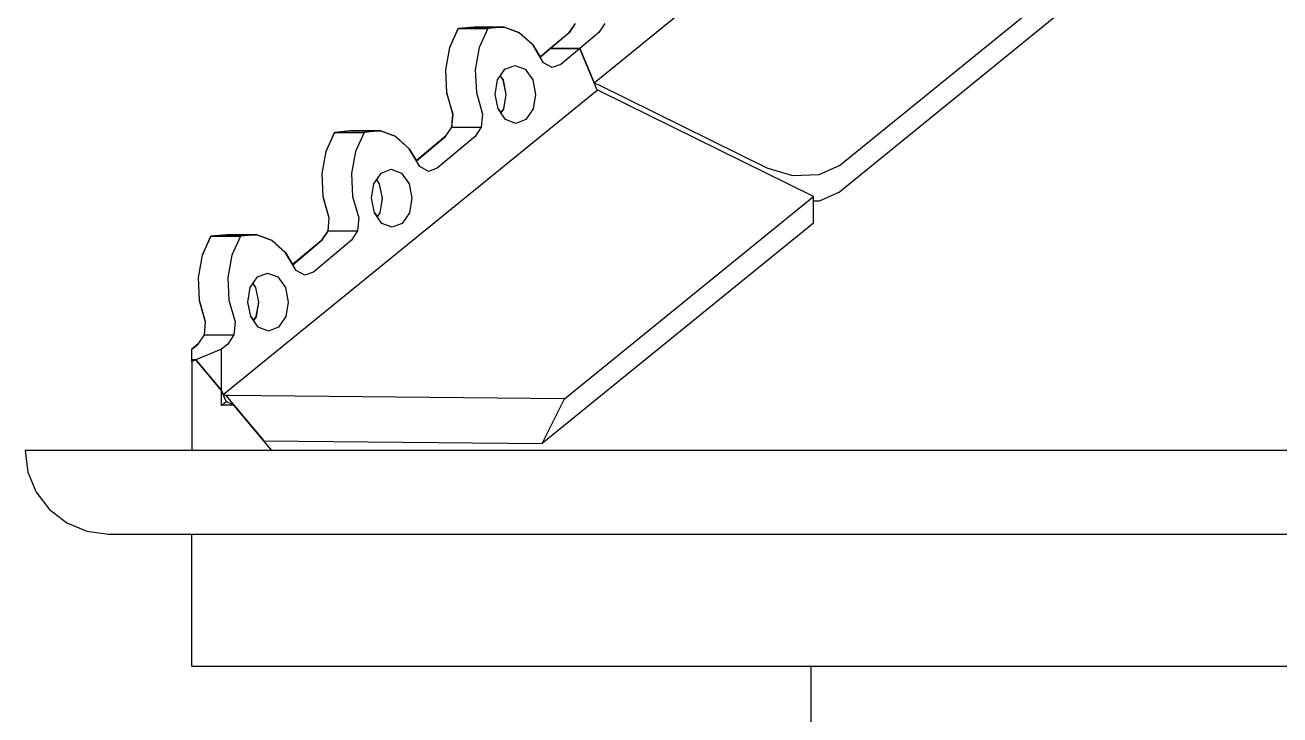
# Model space of a CAD drawing. Header units: millimetres. Extents: x -11840 to 12480, y -4119 to 5972.
# Drawn here: x -4845 to -3942, y 3261 to 3757 of the extents above; entities that cross this region are included whole.
import ezdxf

# ---------------------------------------------------------------- set-up
doc = ezdxf.new("R2010")
doc.units = ezdxf.units.MM

msp = doc.modelspace()

# ---------------------------------------------------------------- linework, layer by layer
at = {"color": 253, "true_color": 0x999999}
for p, q in [((-4435.46, 3715.06), (-4166.46, 3933.8)), ((-4435.46, 3715.06), (-4166.46, 3933.8)), ((-4259.07, 3655.65), (-4011, 3857.37)), ((-4259.07, 3655.65), (-4011, 3857.37)), ((-4010.99, 3838.22), (-4259.07, 3636.5)), ((-4010.99, 3838.22), (-4259.07, 3636.5)), ((-4533.3, 3754.1), (-4539.49, 3740.4)), ((-4533.3, 3754.1), (-4539.49, 3740.4)), ((-4539.36, 3740.39), (-4533.17, 3754.08)), ((-4539.36, 3740.39), (-4533.17, 3754.08)), ((-4521.83, 3755.22), (-4533.3, 3754.1)), ((-4521.83, 3755.22), (-4533.3, 3754.1)), ((-4533.17, 3754.08), (-4521.71, 3755.2)), ((-4533.17, 3754.08), (-4521.71, 3755.2)), ((-4533.17, 3754.08), (-4511.96, 3754.08)), ((-4533.17, 3754.08), (-4511.96, 3754.08)), ((-4500.51, 3755.4), (-4521.83, 3755.22)), ((-4500.51, 3755.4), (-4521.83, 3755.22)), ((-4521.78, 3755.2), (-4521.83, 3755.22)), ((-4521.78, 3755.2), (-4521.83, 3755.22)), ((-4521.71, 3755.2), (-4500.49, 3755.2)), ((-4521.71, 3755.2), (-4500.49, 3755.2)), ((-4511.96, 3754.08), (-4518.15, 3740.39)), ((-4511.96, 3754.08), (-4518.15, 3740.39)), ((-4500.49, 3755.2), (-4511.96, 3754.08)), ((-4500.49, 3755.2), (-4511.96, 3754.08)), ((-4500.51, 3755.4), (-4489.31, 3751.3)), ((-4500.51, 3755.4), (-4489.31, 3751.3)), ((-4489.28, 3751.13), (-4500.49, 3755.2)), ((-4489.28, 3751.13), (-4500.49, 3755.2)), ((-4449.13, 3757.78), (-4453.56, 3751.15)), ((-4449.13, 3757.78), (-4453.56, 3751.15)), ((-4453.41, 3751.24), (-4448.98, 3757.86)), ((-4453.41, 3751.24), (-4448.98, 3757.86)), ((-4427.76, 3757.86), (-4432.2, 3751.24)), ((-4427.76, 3757.86), (-4432.2, 3751.24)), ((-4489.31, 3751.3), (-4479.48, 3742.4)), ((-4489.31, 3751.3), (-4479.48, 3742.4)), ((-4479.44, 3742.26), (-4489.28, 3751.13)), ((-4479.44, 3742.26), (-4489.28, 3751.13)), ((-4453.56, 3751.15), (-4467.2, 3739.7)), ((-4453.56, 3751.15), (-4467.2, 3739.7)), ((-4467.05, 3739.79), (-4453.41, 3751.24)), ((-4467.05, 3739.79), (-4453.41, 3751.24)), ((-4432.2, 3751.24), (-4445.83, 3739.79)), ((-4432.2, 3751.24), (-4445.83, 3739.79)), ((-4539.49, 3740.4), (-4542.34, 3724.5)), ((-4539.49, 3740.4), (-4542.34, 3724.5)), ((-4542.21, 3724.52), (-4539.36, 3740.39)), ((-4542.21, 3724.52), (-4539.36, 3740.39)), ((-4518.15, 3740.39), (-4521, 3724.52)), ((-4518.15, 3740.39), (-4521, 3724.52)), ((-4479.48, 3742.4), (-4474.39, 3733.67)), ((-4479.48, 3742.4), (-4474.39, 3733.67)), ((-4471.98, 3729.48), (-4479.44, 3742.26)), ((-4471.98, 3729.48), (-4479.44, 3742.26)), ((-4467.2, 3739.7), (-4474.41, 3733.65)), ((-4467.2, 3739.7), (-4474.41, 3733.65)), ((-4474.4, 3733.63), (-4467.05, 3739.79)), ((-4474.4, 3733.63), (-4467.05, 3739.79)), ((-4467.2, 3739.7), (-4467.19, 3739.67)), ((-4467.2, 3739.7), (-4467.19, 3739.67)), ((-4467.19, 3739.67), (-4467.2, 3739.7)), ((-4467.19, 3739.67), (-4467.2, 3739.7)), ((-4445.83, 3739.79), (-4467.05, 3739.79)), ((-4445.83, 3739.79), (-4467.05, 3739.79)), ((-4467.05, 3739.79), (-4445.83, 3739.79)), ((-4467.05, 3739.79), (-4445.83, 3739.79)), ((-4445.83, 3739.79), (-4459.47, 3728.35)), ((-4445.83, 3739.79), (-4459.47, 3728.35)), ((-4445.83, 3739.79), (-4435.46, 3715.06)), ((-4445.83, 3739.79), (-4435.46, 3715.06)), ((-4433.29, 3709.9), (-4445.83, 3739.79)), ((-4433.29, 3709.9), (-4445.83, 3739.79)), ((-4499.69, 3724.84), (-4492.45, 3727.64)), ((-4499.69, 3724.84), (-4492.45, 3727.64)), ((-4492.45, 3727.64), (-4485.12, 3724.85)), ((-4492.45, 3727.64), (-4485.12, 3724.85)), ((-4465.71, 3726.02), (-4471.98, 3729.48)), ((-4465.71, 3726.02), (-4471.98, 3729.48)), ((-4459.47, 3728.35), (-4465.71, 3726.02)), ((-4459.47, 3728.35), (-4465.71, 3726.02)), ((-4542.34, 3724.5), (-4541.56, 3708.02)), ((-4542.34, 3724.5), (-4541.56, 3708.02)), ((-4541.42, 3708.06), (-4542.21, 3724.52)), ((-4541.42, 3708.06), (-4542.21, 3724.52)), ((-4521, 3724.52), (-4520.2, 3708.06)), ((-4521, 3724.52), (-4520.2, 3708.06)), ((-4504.9, 3717.19), (-4499.69, 3724.84)), ((-4504.9, 3717.19), (-4499.69, 3724.84)), ((-4503.02, 3719.95), (-4501.02, 3717.14)), ((-4503.02, 3719.95), (-4501.02, 3717.14)), ((-4500.87, 3717.22), (-4502.92, 3720.09)), ((-4500.87, 3717.22), (-4502.92, 3720.09)), ((-4485.12, 3724.85), (-4479.66, 3717.22)), ((-4485.12, 3724.85), (-4479.66, 3717.22)), ((-4702.29, 3491.16), (-4433.29, 3709.9)), ((-4702.29, 3491.16), (-4433.29, 3709.9)), ((-4506.68, 3706.76), (-4504.9, 3717.19)), ((-4506.68, 3706.76), (-4504.9, 3717.19)), ((-4501.02, 3717.14), (-4498.91, 3706.69)), ((-4501.02, 3717.14), (-4498.91, 3706.69)), ((-4498.75, 3706.79), (-4500.87, 3717.22)), ((-4498.75, 3706.79), (-4500.87, 3717.22)), ((-4479.66, 3717.22), (-4477.54, 3706.79)), ((-4479.66, 3717.22), (-4477.54, 3706.79)), ((-4435.46, 3715.06), (-4434.09, 3714.47)), ((-4435.46, 3715.06), (-4434.09, 3714.47)), ((-4434.09, 3714.47), (-4432.69, 3713.81)), ((-4434.09, 3714.47), (-4432.69, 3713.81)), ((-4431.92, 3709.31), (-4433.29, 3709.9)), ((-4431.92, 3709.31), (-4433.29, 3709.9)), ((-4432.69, 3713.81), (-4311.19, 3653.99)), ((-4432.69, 3713.81), (-4311.19, 3653.99)), ((-4430.52, 3708.65), (-4431.92, 3709.31)), ((-4430.52, 3708.65), (-4431.92, 3709.31)), ((-4541.56, 3708.02), (-4537.22, 3692.59)), ((-4541.56, 3708.02), (-4537.22, 3692.59)), ((-4537.07, 3692.67), (-4541.42, 3708.06)), ((-4537.07, 3692.67), (-4541.42, 3708.06)), ((-4520.2, 3708.06), (-4515.85, 3692.67)), ((-4520.2, 3708.06), (-4515.85, 3692.67)), ((-4504.56, 3696.33), (-4506.68, 3706.76)), ((-4504.56, 3696.33), (-4506.68, 3706.76)), ((-4498.91, 3706.69), (-4500.7, 3696.24)), ((-4498.91, 3706.69), (-4500.7, 3696.24)), ((-4500.54, 3696.36), (-4498.75, 3706.79)), ((-4500.54, 3696.36), (-4498.75, 3706.79)), ((-4477.54, 3706.79), (-4479.32, 3696.36)), ((-4477.54, 3706.79), (-4479.32, 3696.36)), ((-4277.83, 3633.48), (-4430.52, 3708.65)), ((-4277.83, 3633.48), (-4430.52, 3708.65)), ((-4537.22, 3692.59), (-4538.07, 3683.14)), ((-4537.22, 3692.59), (-4538.07, 3683.14)), ((-4537.92, 3683.23), (-4537.07, 3692.67)), ((-4537.92, 3683.23), (-4537.07, 3692.67)), ((-4515.85, 3692.67), (-4516.71, 3683.23)), ((-4515.85, 3692.67), (-4516.71, 3683.23)), ((-4504.57, 3696.38), (-4502.54, 3693.53)), ((-4504.57, 3696.38), (-4502.54, 3693.53)), ((-4499.11, 3688.7), (-4504.56, 3696.33)), ((-4499.11, 3688.7), (-4504.56, 3696.33)), ((-4500.7, 3696.24), (-4502.55, 3693.52)), ((-4500.7, 3696.24), (-4502.55, 3693.52)), ((-4502.51, 3693.46), (-4500.54, 3696.36)), ((-4502.51, 3693.46), (-4500.54, 3696.36)), ((-4479.32, 3696.36), (-4484.53, 3688.71)), ((-4479.32, 3696.36), (-4484.53, 3688.71)), ((-4538.07, 3683.14), (-4542.51, 3676.51)), ((-4538.07, 3683.14), (-4542.51, 3676.51)), ((-4542.35, 3676.6), (-4537.92, 3683.23)), ((-4542.35, 3676.6), (-4537.92, 3683.23)), ((-4537.92, 3683.23), (-4516.71, 3683.23)), ((-4537.92, 3683.23), (-4516.71, 3683.23)), ((-4516.71, 3683.23), (-4521.14, 3676.6)), ((-4516.71, 3683.23), (-4521.14, 3676.6)), ((-4491.77, 3685.91), (-4499.11, 3688.7)), ((-4491.77, 3685.91), (-4499.11, 3688.7)), ((-4484.53, 3688.71), (-4491.77, 3685.91)), ((-4484.53, 3688.71), (-4491.77, 3685.91)), ((-4622.24, 3679.46), (-4628.44, 3665.76)), ((-4622.24, 3679.46), (-4628.44, 3665.76)), ((-4628.31, 3665.75), (-4622.11, 3679.44)), ((-4628.31, 3665.75), (-4622.11, 3679.44)), ((-4610.78, 3680.58), (-4622.24, 3679.46)), ((-4610.78, 3680.58), (-4622.24, 3679.46)), ((-4622.11, 3679.44), (-4610.65, 3680.57)), ((-4622.11, 3679.44), (-4610.65, 3680.57)), ((-4622.11, 3679.44), (-4600.9, 3679.44)), ((-4622.11, 3679.44), (-4600.9, 3679.44)), ((-4589.46, 3680.76), (-4610.78, 3680.58)), ((-4589.46, 3680.76), (-4610.78, 3680.58)), ((-4610.74, 3680.56), (-4610.78, 3680.58)), ((-4610.74, 3680.56), (-4610.78, 3680.58)), ((-4610.65, 3680.57), (-4589.44, 3680.57)), ((-4610.65, 3680.57), (-4589.44, 3680.57)), ((-4600.9, 3679.44), (-4607.09, 3665.75)), ((-4600.9, 3679.44), (-4607.09, 3665.75)), ((-4589.44, 3680.57), (-4600.9, 3679.44)), ((-4589.44, 3680.57), (-4600.9, 3679.44)), ((-4589.46, 3680.76), (-4578.25, 3676.66)), ((-4589.46, 3680.76), (-4578.25, 3676.66)), ((-4578.22, 3676.5), (-4589.44, 3680.57)), ((-4578.22, 3676.5), (-4589.44, 3680.57)), ((-4578.25, 3676.66), (-4568.42, 3667.76)), ((-4578.25, 3676.66), (-4568.42, 3667.76)), ((-4568.39, 3667.62), (-4578.22, 3676.5)), ((-4568.39, 3667.62), (-4578.22, 3676.5)), ((-4542.51, 3676.51), (-4563.36, 3659.02)), ((-4542.51, 3676.51), (-4563.36, 3659.02)), ((-4563.34, 3658.99), (-4542.35, 3676.6)), ((-4563.34, 3658.99), (-4542.35, 3676.6)), ((-4521.14, 3676.6), (-4548.42, 3653.71)), ((-4521.14, 3676.6), (-4548.42, 3653.71)), ((-4628.44, 3665.76), (-4631.29, 3649.87)), ((-4628.44, 3665.76), (-4631.29, 3649.87)), ((-4631.15, 3649.88), (-4628.31, 3665.75)), ((-4631.15, 3649.88), (-4628.31, 3665.75)), ((-4607.09, 3665.75), (-4609.94, 3649.88)), ((-4607.09, 3665.75), (-4609.94, 3649.88)), ((-4568.42, 3667.76), (-4563.34, 3659.03)), ((-4568.42, 3667.76), (-4563.34, 3659.03)), ((-4560.92, 3654.85), (-4568.39, 3667.62)), ((-4560.92, 3654.85), (-4568.39, 3667.62)), ((-4554.66, 3651.39), (-4560.92, 3654.85)), ((-4554.66, 3651.39), (-4560.92, 3654.85)), ((-4273.71, 3649.2), (-4259.07, 3655.65)), ((-4273.71, 3649.2), (-4259.07, 3655.65)), ((-4631.29, 3649.87), (-4630.51, 3633.38)), ((-4631.29, 3649.87), (-4630.51, 3633.38)), ((-4630.36, 3633.42), (-4631.15, 3649.88)), ((-4630.36, 3633.42), (-4631.15, 3649.88)), ((-4609.94, 3649.88), (-4609.15, 3633.42)), ((-4609.94, 3649.88), (-4609.15, 3633.42)), ((-4593.84, 3642.56), (-4588.63, 3650.2)), ((-4593.84, 3642.56), (-4588.63, 3650.2)), ((-4588.63, 3650.2), (-4581.39, 3653.01)), ((-4588.63, 3650.2), (-4581.39, 3653.01)), ((-4581.39, 3653.01), (-4574.06, 3650.22)), ((-4581.39, 3653.01), (-4574.06, 3650.22)), ((-4574.06, 3650.22), (-4568.6, 3642.59)), ((-4574.06, 3650.22), (-4568.6, 3642.59)), ((-4548.42, 3653.71), (-4554.66, 3651.39)), ((-4548.42, 3653.71), (-4554.66, 3651.39)), ((-4311.19, 3653.99), (-4292.79, 3648.59)), ((-4311.19, 3653.99), (-4292.79, 3648.59)), ((-4292.79, 3648.59), (-4273.71, 3649.2)), ((-4292.79, 3648.59), (-4273.71, 3649.2)), ((-4595.63, 3632.12), (-4593.84, 3642.56)), ((-4595.63, 3632.12), (-4593.84, 3642.56)), ((-4591.97, 3645.31), (-4589.97, 3642.51)), ((-4591.97, 3645.31), (-4589.97, 3642.51)), ((-4589.82, 3642.59), (-4591.87, 3645.46)), ((-4589.82, 3642.59), (-4591.87, 3645.46)), ((-4589.97, 3642.51), (-4587.86, 3632.06)), ((-4589.97, 3642.51), (-4587.86, 3632.06)), ((-4587.7, 3632.16), (-4589.82, 3642.59)), ((-4587.7, 3632.16), (-4589.82, 3642.59)), ((-4568.6, 3642.59), (-4566.48, 3632.16)), ((-4568.6, 3642.59), (-4566.48, 3632.16)), ((-4630.51, 3633.38), (-4626.17, 3617.96)), ((-4630.51, 3633.38), (-4626.17, 3617.96)), ((-4626.01, 3618.03), (-4630.36, 3633.42)), ((-4626.01, 3618.03), (-4630.36, 3633.42)), ((-4609.15, 3633.42), (-4604.8, 3618.03)), ((-4609.15, 3633.42), (-4604.8, 3618.03)), ((-4593.51, 3621.69), (-4595.63, 3632.12)), ((-4593.51, 3621.69), (-4595.63, 3632.12)), ((-4587.86, 3632.06), (-4589.64, 3621.61)), ((-4587.86, 3632.06), (-4589.64, 3621.61)), ((-4589.48, 3621.73), (-4587.7, 3632.16)), ((-4589.48, 3621.73), (-4587.7, 3632.16)), ((-4566.48, 3632.16), (-4568.27, 3621.73)), ((-4566.48, 3632.16), (-4568.27, 3621.73)), ((-4456.7, 3488.02), (-4277.83, 3633.48)), ((-4456.7, 3488.02), (-4277.83, 3633.48)), ((-4277.83, 3614.32), (-4277.83, 3633.48)), ((-4277.83, 3614.32), (-4277.83, 3633.48)), ((-4273.71, 3630.05), (-4277.83, 3629.92)), ((-4273.71, 3630.05), (-4277.83, 3629.92)), ((-4259.07, 3636.5), (-4273.71, 3630.05)), ((-4259.07, 3636.5), (-4273.71, 3630.05)), ((-4593.51, 3621.73), (-4591.49, 3618.89)), ((-4593.51, 3621.73), (-4591.49, 3618.89)), ((-4588.05, 3614.06), (-4593.51, 3621.69)), ((-4588.05, 3614.06), (-4593.51, 3621.69)), ((-4589.64, 3621.61), (-4591.5, 3618.88)), ((-4589.64, 3621.61), (-4591.5, 3618.88)), ((-4591.46, 3618.83), (-4589.48, 3621.73)), ((-4591.46, 3618.83), (-4589.48, 3621.73)), ((-4568.27, 3621.73), (-4573.48, 3614.08)), ((-4568.27, 3621.73), (-4573.48, 3614.08)), ((-4626.17, 3617.96), (-4627.02, 3608.51)), ((-4626.17, 3617.96), (-4627.02, 3608.51)), ((-4626.86, 3608.6), (-4626.01, 3618.03)), ((-4626.86, 3608.6), (-4626.01, 3618.03)), ((-4604.8, 3618.03), (-4605.65, 3608.6)), ((-4604.8, 3618.03), (-4605.65, 3608.6)), ((-4580.72, 3611.28), (-4588.05, 3614.06)), ((-4580.72, 3611.28), (-4588.05, 3614.06)), ((-4573.48, 3614.08), (-4580.72, 3611.28)), ((-4573.48, 3614.08), (-4580.72, 3611.28)), ((-4277.83, 3614.32), (-4472.77, 3455.81)), ((-4277.83, 3614.32), (-4472.77, 3455.81)), ((-4711.19, 3604.83), (-4717.39, 3591.12)), ((-4711.19, 3604.83), (-4717.39, 3591.12)), ((-4717.25, 3591.12), (-4711.06, 3604.81)), ((-4717.25, 3591.12), (-4711.06, 3604.81)), ((-4699.73, 3605.94), (-4711.19, 3604.83)), ((-4699.73, 3605.94), (-4711.19, 3604.83)), ((-4711.06, 3604.81), (-4699.59, 3605.94)), ((-4711.06, 3604.81), (-4699.59, 3605.94)), ((-4711.06, 3604.81), (-4689.84, 3604.81)), ((-4711.06, 3604.81), (-4689.84, 3604.81)), ((-4678.41, 3606.12), (-4699.73, 3605.94)), ((-4678.41, 3606.12), (-4699.73, 3605.94)), ((-4699.69, 3605.93), (-4699.73, 3605.94)), ((-4699.69, 3605.93), (-4699.73, 3605.94)), ((-4699.59, 3605.94), (-4678.38, 3605.94)), ((-4699.59, 3605.94), (-4678.38, 3605.94)), ((-4689.84, 3604.81), (-4696.04, 3591.12)), ((-4689.84, 3604.81), (-4696.04, 3591.12)), ((-4678.38, 3605.94), (-4689.84, 3604.81)), ((-4678.38, 3605.94), (-4689.84, 3604.81)), ((-4678.41, 3606.12), (-4667.2, 3602.03)), ((-4678.41, 3606.12), (-4667.2, 3602.03)), ((-4667.17, 3601.86), (-4678.38, 3605.94)), ((-4667.17, 3601.86), (-4678.38, 3605.94)), ((-4667.2, 3602.03), (-4657.37, 3593.13)), ((-4667.2, 3602.03), (-4657.37, 3593.13)), ((-4657.33, 3592.99), (-4667.17, 3601.86)), ((-4657.33, 3592.99), (-4667.17, 3601.86)), ((-4631.46, 3601.87), (-4652.3, 3584.39)), ((-4631.46, 3601.87), (-4652.3, 3584.39)), ((-4652.28, 3584.36), (-4631.3, 3601.97)), ((-4652.28, 3584.36), (-4631.3, 3601.97)), ((-4610.09, 3601.97), (-4637.36, 3579.08)), ((-4610.09, 3601.97), (-4637.36, 3579.08)), ((-4627.02, 3608.51), (-4631.46, 3601.87)), ((-4627.02, 3608.51), (-4631.46, 3601.87)), ((-4631.3, 3601.97), (-4626.86, 3608.6)), ((-4631.3, 3601.97), (-4626.86, 3608.6)), ((-4626.86, 3608.6), (-4605.65, 3608.6)), ((-4626.86, 3608.6), (-4605.65, 3608.6)), ((-4605.65, 3608.6), (-4610.09, 3601.97)), ((-4605.65, 3608.6), (-4610.09, 3601.97)), ((-4657.37, 3593.13), (-4652.29, 3584.4)), ((-4657.37, 3593.13), (-4652.29, 3584.4)), ((-4649.86, 3580.22), (-4657.33, 3592.99)), ((-4649.86, 3580.22), (-4657.33, 3592.99)), ((-4717.39, 3591.12), (-4720.24, 3575.23)), ((-4717.39, 3591.12), (-4720.24, 3575.23)), ((-4720.1, 3575.25), (-4717.25, 3591.12)), ((-4720.1, 3575.25), (-4717.25, 3591.12)), ((-4696.04, 3591.12), (-4698.88, 3575.25)), ((-4696.04, 3591.12), (-4698.88, 3575.25)), ((-4720.24, 3575.23), (-4719.46, 3558.74)), ((-4720.24, 3575.23), (-4719.46, 3558.74)), ((-4719.3, 3558.79), (-4720.1, 3575.25)), ((-4719.3, 3558.79), (-4720.1, 3575.25)), ((-4698.88, 3575.25), (-4698.09, 3558.79)), ((-4698.88, 3575.25), (-4698.09, 3558.79)), ((-4682.79, 3567.93), (-4677.58, 3575.57)), ((-4682.79, 3567.93), (-4677.58, 3575.57)), ((-4677.58, 3575.57), (-4670.34, 3578.37)), ((-4677.58, 3575.57), (-4670.34, 3578.37)), ((-4670.34, 3578.37), (-4663, 3575.59)), ((-4670.34, 3578.37), (-4663, 3575.59)), ((-4663, 3575.59), (-4657.55, 3567.96)), ((-4663, 3575.59), (-4657.55, 3567.96)), ((-4643.6, 3576.75), (-4649.86, 3580.22)), ((-4643.6, 3576.75), (-4649.86, 3580.22)), ((-4637.36, 3579.08), (-4643.6, 3576.75)), ((-4637.36, 3579.08), (-4643.6, 3576.75)), ((-4684.57, 3557.49), (-4682.79, 3567.93)), ((-4684.57, 3557.49), (-4682.79, 3567.93)), ((-4680.92, 3570.67), (-4678.92, 3567.87)), ((-4680.92, 3570.67), (-4678.92, 3567.87)), ((-4678.76, 3567.96), (-4680.81, 3570.83)), ((-4678.76, 3567.96), (-4680.81, 3570.83)), ((-4678.92, 3567.87), (-4676.8, 3557.42)), ((-4678.92, 3567.87), (-4676.8, 3557.42)), ((-4676.64, 3557.53), (-4678.76, 3567.96)), ((-4676.64, 3557.53), (-4678.76, 3567.96)), ((-4657.55, 3567.96), (-4655.43, 3557.53)), ((-4657.55, 3567.96), (-4655.43, 3557.53)), ((-4719.46, 3558.74), (-4715.12, 3543.32)), ((-4719.46, 3558.74), (-4715.12, 3543.32)), ((-4714.96, 3543.4), (-4719.3, 3558.79)), ((-4714.96, 3543.4), (-4719.3, 3558.79)), ((-4698.09, 3558.79), (-4693.74, 3543.4)), ((-4698.09, 3558.79), (-4693.74, 3543.4)), ((-4682.45, 3547.06), (-4684.57, 3557.49)), ((-4682.45, 3547.06), (-4684.57, 3557.49)), ((-4676.8, 3557.42), (-4678.59, 3546.97)), ((-4676.8, 3557.42), (-4678.59, 3546.97)), ((-4678.42, 3547.09), (-4676.64, 3557.53)), ((-4678.42, 3547.09), (-4676.64, 3557.53)), ((-4655.43, 3557.53), (-4657.21, 3547.09)), ((-4655.43, 3557.53), (-4657.21, 3547.09)), ((-4682.46, 3547.08), (-4680.44, 3544.26)), ((-4682.46, 3547.08), (-4680.44, 3544.26)), ((-4677, 3539.43), (-4682.45, 3547.06)), ((-4677, 3539.43), (-4682.45, 3547.06)), ((-4678.59, 3546.97), (-4680.44, 3544.25)), ((-4678.59, 3546.97), (-4680.44, 3544.25)), ((-4680.4, 3544.19), (-4678.42, 3547.09)), ((-4680.4, 3544.19), (-4678.42, 3547.09)), ((-4657.21, 3547.09), (-4662.42, 3539.45)), ((-4657.21, 3547.09), (-4662.42, 3539.45)), ((-4715.12, 3543.32), (-4715.97, 3533.87)), ((-4715.12, 3543.32), (-4715.97, 3533.87)), ((-4715.81, 3533.96), (-4714.96, 3543.4)), ((-4715.81, 3533.96), (-4714.96, 3543.4)), ((-4693.74, 3543.4), (-4694.59, 3533.96)), ((-4693.74, 3543.4), (-4694.59, 3533.96)), ((-4669.66, 3536.64), (-4677, 3539.43)), ((-4669.66, 3536.64), (-4677, 3539.43)), ((-4662.42, 3539.45), (-4669.66, 3536.64)), ((-4662.42, 3539.45), (-4669.66, 3536.64)), ((-4715.97, 3533.87), (-4720.41, 3527.24)), ((-4715.97, 3533.87), (-4720.41, 3527.24)), ((-4720.24, 3527.34), (-4715.81, 3533.96)), ((-4720.24, 3527.34), (-4715.81, 3533.96)), ((-4715.81, 3533.96), (-4694.59, 3533.96)), ((-4715.81, 3533.96), (-4694.59, 3533.96)), ((-4694.59, 3533.96), (-4699.03, 3527.34)), ((-4694.59, 3533.96), (-4699.03, 3527.34)), ((-4724.71, 3523.58), (-4720.24, 3527.34)), ((-4724.71, 3523.58), (-4720.24, 3527.34)), ((-4720.41, 3527.24), (-4724.71, 3523.62)), ((-4720.41, 3527.24), (-4724.71, 3523.62)), ((-4724.71, 3523.58), (-4724.71, 3523.62)), ((-4724.71, 3523.58), (-4724.71, 3523.62)), ((-4724.71, 3515.89), (-4724.71, 3523.58)), ((-4724.71, 3515.89), (-4724.71, 3523.58)), ((-4703.5, 3523.58), (-4721.83, 3515.89)), ((-4703.5, 3523.58), (-4721.83, 3515.89)), ((-4699.03, 3527.34), (-4703.5, 3523.58)), ((-4699.03, 3527.34), (-4703.5, 3523.58)), ((-4703.5, 3494.04), (-4703.5, 3523.58)), ((-4703.5, 3494.04), (-4703.5, 3523.58)), ((-4721.83, 3515.89), (-4724.71, 3515.89)), ((-4721.83, 3515.89), (-4724.71, 3515.89)), ((-4721.83, 3515.89), (-4724.71, 3514.68)), ((-4724.71, 3514.68), (-4724.71, 3515.89)), ((-4724.71, 3515.89), (-4721.83, 3515.89)), ((-4724.71, 3514.68), (-4724.71, 3515.89)), ((-4721.83, 3515.89), (-4724.71, 3514.68)), ((-4724.71, 3515.89), (-4721.83, 3515.89)), ((-4724.71, 3514.68), (-4724.71, 3451.28)), ((-4724.71, 3514.68), (-4724.71, 3451.28)), ((-4721.83, 3515.89), (-4703.5, 3494.04)), ((-4721.83, 3515.89), (-4703.5, 3494.04)), ((-4703.5, 3494.04), (-4721.83, 3515.89)), ((-4703.5, 3494.04), (-4721.83, 3515.89)), ((-4703.5, 3494.04), (-4702.29, 3491.16)), ((-4703.5, 3494.04), (-4702.29, 3491.16)), ((-4703.5, 3483.26), (-4703.5, 3494.04)), ((-4700.13, 3486), (-4703.5, 3494.04)), ((-4700.13, 3486), (-4703.5, 3494.04)), ((-4703.5, 3483.26), (-4703.5, 3494.04)), ((-4703.5, 3483.26), (-4700.13, 3486)), ((-4703.5, 3483.26), (-4700.13, 3486)), ((-4701.25, 3483.38), (-4703.5, 3483.26)), ((-4701.25, 3483.38), (-4703.5, 3483.26)), ((-4702.29, 3491.16), (-4700.92, 3490.57)), ((-4702.29, 3491.16), (-4700.92, 3490.57)), ((-4699.01, 3483.41), (-4701.25, 3483.38)), ((-4699.01, 3483.41), (-4701.25, 3483.38)), ((-4700.92, 3490.57), (-4700.37, 3490.31)), ((-4700.92, 3490.57), (-4700.37, 3490.31)), ((-4699.01, 3490.33), (-4700.37, 3490.31)), ((-4699.01, 3490.33), (-4700.37, 3490.31)), ((-4700.37, 3490.31), (-4673.02, 3457.71)), ((-4700.37, 3490.31), (-4673.02, 3457.71)), ((-4698.76, 3485.41), (-4700.13, 3486)), ((-4698.76, 3485.41), (-4700.13, 3486)), ((-4456.7, 3488.02), (-4699.01, 3490.33)), ((-4456.7, 3488.02), (-4699.01, 3490.33)), ((-4694.54, 3483.37), (-4699.01, 3483.41)), ((-4694.54, 3483.37), (-4699.01, 3483.41)), ((-4697.36, 3484.75), (-4698.76, 3485.41)), ((-4697.36, 3484.75), (-4698.76, 3485.41)), ((-4694.54, 3483.37), (-4697.36, 3484.75)), ((-4694.54, 3483.37), (-4697.36, 3484.75)), ((-4667.16, 3450.74), (-4694.54, 3483.37)), ((-4667.16, 3450.74), (-4694.54, 3483.37)), ((-4472.77, 3455.81), (-4456.7, 3488.02)), ((-4472.77, 3455.81), (-4456.7, 3488.02)), ((-4673.02, 3457.71), (-4472.77, 3455.81)), ((-4673.02, 3457.71), (-4472.77, 3455.81)), ((-4724.71, 3451.28), (-4667.16, 3450.74)), ((-4724.71, 3450.74), (-4724.71, 3451.28)), ((-4724.71, 3450.74), (-4724.71, 3451.28)), ((-4724.71, 3450.74), (-4724.07, 3451.28)), ((-4724.71, 3450.74), (-4724.07, 3451.28)), ((-4724.71, 3451.28), (-4667.16, 3450.74)), ((-4724.71, 3450.73), (-4724.71, 3450.74)), ((-4724.71, 3450.73), (-4724.71, 3450.74))]:
    msp.add_line(p, q, dxfattribs=at)
at = {"color": 251, "true_color": 0x666666}
for p, q in [((3755.29, 3450.73), (-4844.71, 3450.73)), ((-4844.71, 3450.73), (-4842.67, 3435.2)), ((-4844.71, 3450.73), (-4842.67, 3435.2)), ((3755.29, 3450.73), (-4844.71, 3450.73)), ((-4842.67, 3435.2), (-4836.67, 3420.73)), ((-4842.67, 3435.2), (-4836.67, 3420.73)), ((-4836.67, 3420.73), (-4827.14, 3408.31)), ((-4836.67, 3420.73), (-4827.14, 3408.31)), ((-4827.14, 3408.31), (-4814.71, 3398.77)), ((-4827.14, 3408.31), (-4814.71, 3398.77)), ((-4814.71, 3398.77), (-4800.24, 3392.78)), ((-4814.71, 3398.77), (-4800.24, 3392.78)), ((-4800.24, 3392.78), (-4784.71, 3390.73)), ((-4800.24, 3392.78), (-4784.71, 3390.73)), ((-4784.71, 3390.73), (3695.29, 3390.73)), ((-4784.71, 3390.73), (3695.29, 3390.73))]:
    msp.add_line(p, q, dxfattribs=at)
for p, q in [((-4724.71, 3450.73), (-4724.06, 3451.28)), ((-4724.71, 3450.73), (-4724.06, 3451.28)), ((-4724.71, 3295.73), (-4724.71, 3390.73)), ((-4724.71, 3295.73), (-4724.71, 3390.73)), ((-4724.71, 3295.73), (3635.29, 3295.73)), ((-4724.71, 3295.73), (3635.29, 3295.73)), ((-4279.71, 3295.73), (-4279.71, 3165.73)), ((-4279.71, 3295.73), (-4279.71, 3165.73))]:
    msp.add_line(p, q)

doc.saveas('drawing.dxf')
